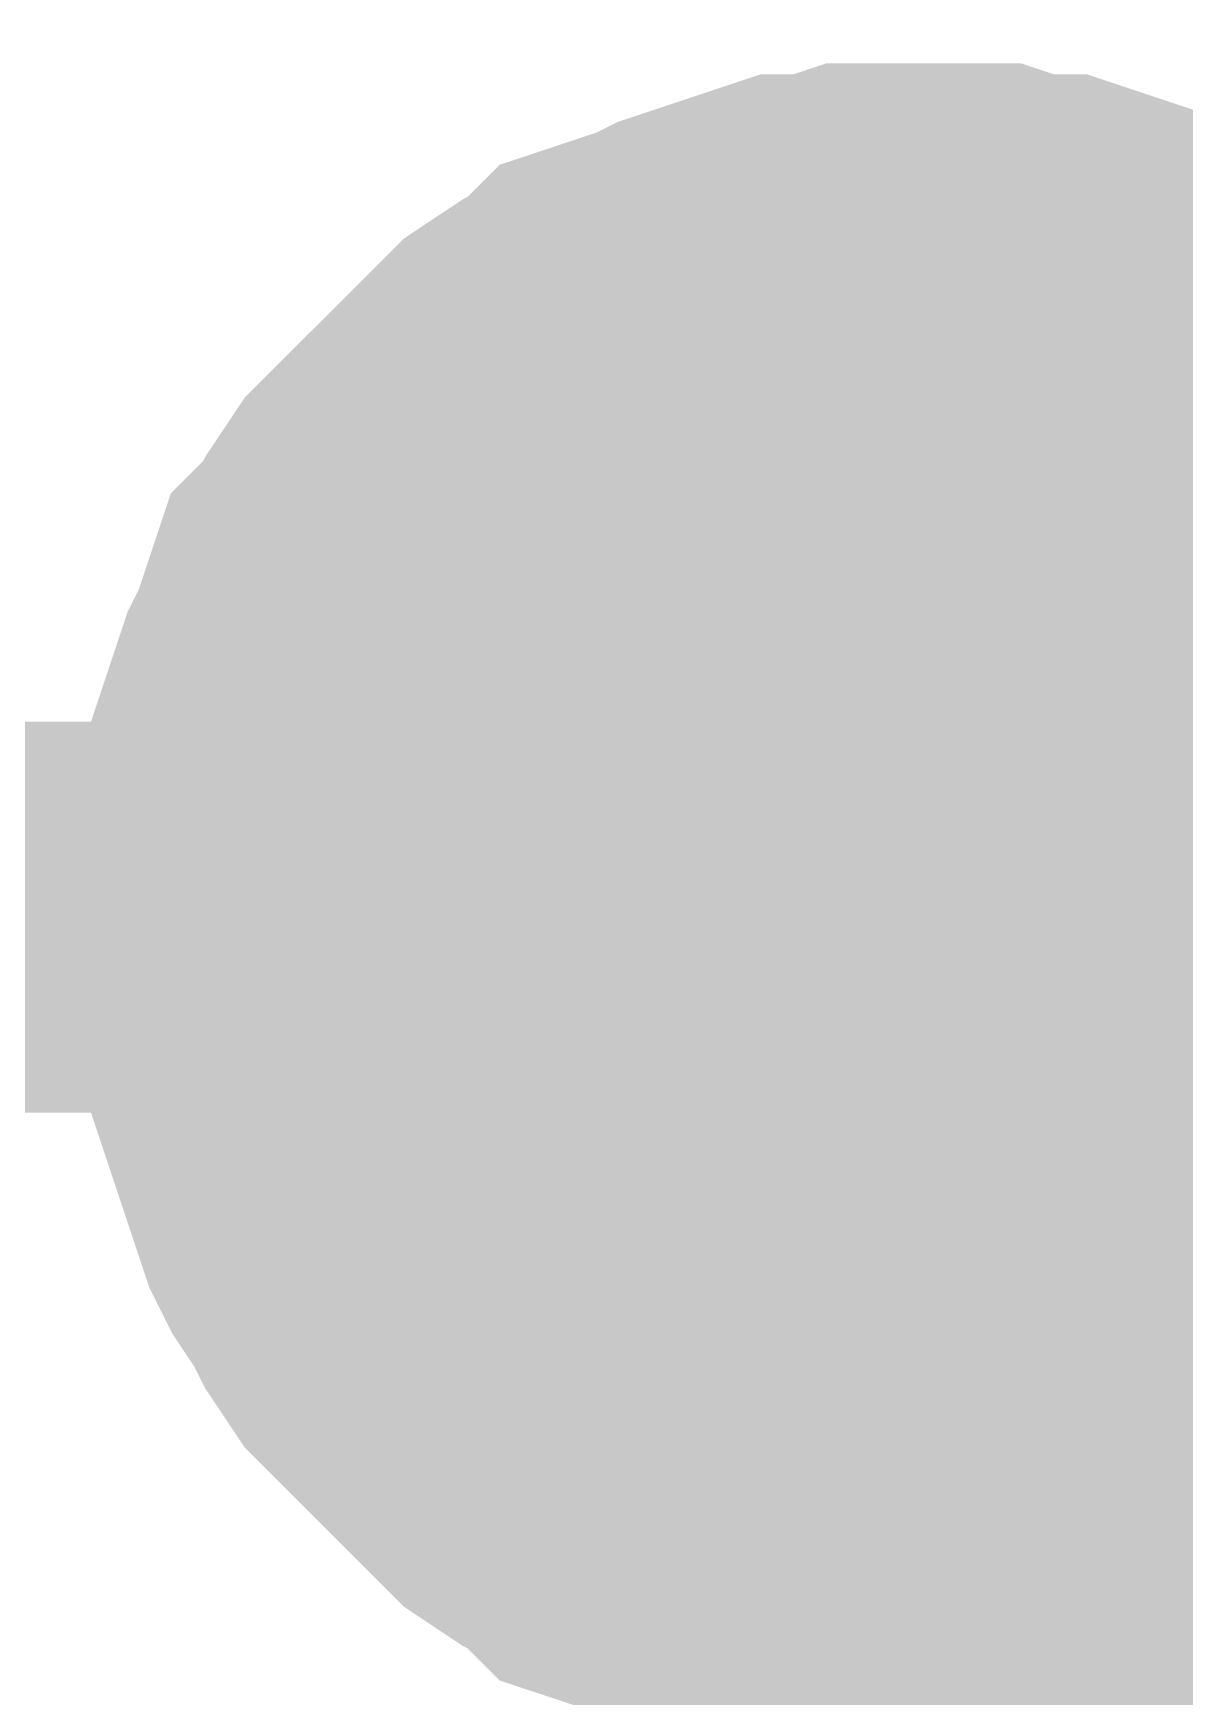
# Model space of a CAD drawing. Header units: inches. Extents: x 0 to 431, y 0 to 297.
# Drawn here: x 133.321 to 134.202, y 98.401 to 99.676 of the extents above; entities that cross this region are included whole.
import ezdxf

# ---------------------------------------------------------------- set-up
doc = ezdxf.new("R2010")
doc.units = ezdxf.units.IN
doc.layers.add('Sheet', color=255, linetype='Continuous')

msp = doc.modelspace()

# ---------------------------------------------------------------- linework, layer by layer
at = {"layer": 'Sheet'}
for points in [[(105.0091, 98.9985, 0.2997, 0.2997, 0), (134.0024, 98.9985, 0.2997, 0.2997, 0), (151.1749, 98.9985, 0.2997, 0.2997, 0), (151.1749, 129.9928, 0.2997, 0.2997, 0), (175.0012, 129.9928, 0.2997, 0.2997, 0), (175.0012, 155.3999, 0.2997, 0.2997, 0), (151.8554, 155.3999, 0.2997, 0.2997, 0)], [(133.4983, 98.9985, 0.2997, 0.2997, 0), (133.4983, 99.0237, 0.2997, 0.2997, 0), (133.4983, 99.0489, 0.2997, 0.2997, 0), (133.5067, 99.0742, 0.2997, 0.2997, 0), (133.5067, 99.0994, 0.2997, 0.2997, 0), (133.5151, 99.1246, 0.2997, 0.2997, 0), (133.5235, 99.1498, 0.2997, 0.2997, 0), (133.5319, 99.175, 0.2997, 0.2997, 0), (133.5403, 99.1918, 0.2997, 0.2997, 0), (133.5487, 99.217, 0.2997, 0.2997, 0), (133.5571, 99.2422, 0.2997, 0.2997, 0), (133.5739, 99.259, 0.2997, 0.2997, 0), (133.5823, 99.2758, 0.2997, 0.2997, 0), (133.5991, 99.301, 0.2997, 0.2997, 0), (133.6159, 99.3178, 0.2997, 0.2997, 0), (133.6327, 99.3346, 0.2997, 0.2997, 0), (133.6495, 99.3514, 0.2997, 0.2997, 0), (133.6663, 99.3682, 0.2997, 0.2997, 0), (133.6831, 99.385, 0.2997, 0.2997, 0), (133.6999, 99.4018, 0.2997, 0.2997, 0), (133.7251, 99.4186, 0.2997, 0.2997, 0), (133.7419, 99.427, 0.2997, 0.2997, 0), (133.7587, 99.4438, 0.2997, 0.2997, 0), (133.784, 99.4522, 0.2997, 0.2997, 0), (133.8092, 99.4606, 0.2997, 0.2997, 0), (133.826, 99.469, 0.2997, 0.2997, 0), (133.8512, 99.4774, 0.2997, 0.2997, 0), (133.8764, 99.4858, 0.2997, 0.2997, 0), (133.9016, 99.4942, 0.2997, 0.2997, 0), (133.9268, 99.4942, 0.2997, 0.2997, 0), (133.952, 99.5026, 0.2997, 0.2997, 0), (133.9772, 99.5026, 0.2997, 0.2997, 0), (134.0024, 99.5026, 0.2997, 0.2997, 0)], [(133.4983, 98.9985, 0.2997, 0.2997, 0), (133.4983, 99.0237, 0.2997, 0.2997, 0), (133.4983, 99.0489, 0.2997, 0.2997, 0), (133.5067, 99.0742, 0.2997, 0.2997, 0), (133.5067, 99.0994, 0.2997, 0.2997, 0), (133.5151, 99.1246, 0.2997, 0.2997, 0), (133.5235, 99.1498, 0.2997, 0.2997, 0), (133.5319, 99.175, 0.2997, 0.2997, 0), (133.5403, 99.1918, 0.2997, 0.2997, 0), (133.5487, 99.217, 0.2997, 0.2997, 0), (133.5571, 99.2422, 0.2997, 0.2997, 0), (133.5739, 99.259, 0.2997, 0.2997, 0), (133.5823, 99.2758, 0.2997, 0.2997, 0), (133.5991, 99.301, 0.2997, 0.2997, 0), (133.6159, 99.3178, 0.2997, 0.2997, 0), (133.6327, 99.3346, 0.2997, 0.2997, 0), (133.6495, 99.3514, 0.2997, 0.2997, 0), (133.6663, 99.3682, 0.2997, 0.2997, 0), (133.6831, 99.385, 0.2997, 0.2997, 0), (133.6999, 99.4018, 0.2997, 0.2997, 0), (133.7251, 99.4186, 0.2997, 0.2997, 0), (133.7419, 99.427, 0.2997, 0.2997, 0), (133.7587, 99.4438, 0.2997, 0.2997, 0), (133.784, 99.4522, 0.2997, 0.2997, 0), (133.8092, 99.4606, 0.2997, 0.2997, 0), (133.826, 99.469, 0.2997, 0.2997, 0), (133.8512, 99.4774, 0.2997, 0.2997, 0), (133.8764, 99.4858, 0.2997, 0.2997, 0), (133.9016, 99.4942, 0.2997, 0.2997, 0), (133.9268, 99.4942, 0.2997, 0.2997, 0), (133.952, 99.5026, 0.2997, 0.2997, 0), (133.9772, 99.5026, 0.2997, 0.2997, 0), (134.0024, 99.5026, 0.2997, 0.2997, 0)], [(133.4983, 98.9985, 0.2997, 0.2997, 0), (133.4983, 99.0237, 0.2997, 0.2997, 0), (133.4983, 99.0489, 0.2997, 0.2997, 0), (133.5067, 99.0742, 0.2997, 0.2997, 0), (133.5067, 99.0994, 0.2997, 0.2997, 0), (133.5151, 99.1246, 0.2997, 0.2997, 0), (133.5235, 99.1498, 0.2997, 0.2997, 0), (133.5319, 99.175, 0.2997, 0.2997, 0), (133.5403, 99.1918, 0.2997, 0.2997, 0), (133.5487, 99.217, 0.2997, 0.2997, 0), (133.5571, 99.2422, 0.2997, 0.2997, 0), (133.5739, 99.259, 0.2997, 0.2997, 0), (133.5823, 99.2758, 0.2997, 0.2997, 0), (133.5991, 99.301, 0.2997, 0.2997, 0), (133.6159, 99.3178, 0.2997, 0.2997, 0), (133.6327, 99.3346, 0.2997, 0.2997, 0), (133.6495, 99.3514, 0.2997, 0.2997, 0), (133.6663, 99.3682, 0.2997, 0.2997, 0), (133.6831, 99.385, 0.2997, 0.2997, 0), (133.6999, 99.4018, 0.2997, 0.2997, 0), (133.7251, 99.4186, 0.2997, 0.2997, 0), (133.7419, 99.427, 0.2997, 0.2997, 0), (133.7587, 99.4438, 0.2997, 0.2997, 0), (133.784, 99.4522, 0.2997, 0.2997, 0), (133.8092, 99.4606, 0.2997, 0.2997, 0), (133.826, 99.469, 0.2997, 0.2997, 0), (133.8512, 99.4774, 0.2997, 0.2997, 0), (133.8764, 99.4858, 0.2997, 0.2997, 0), (133.9016, 99.4942, 0.2997, 0.2997, 0), (133.9268, 99.4942, 0.2997, 0.2997, 0), (133.952, 99.5026, 0.2997, 0.2997, 0), (133.9772, 99.5026, 0.2997, 0.2997, 0), (134.0024, 99.5026, 0.2997, 0.2997, 0)], [(133.4983, 98.9985, 0.2997, 0.2997, 0), (133.4983, 99.0237, 0.2997, 0.2997, 0), (133.4983, 99.0489, 0.2997, 0.2997, 0), (133.5067, 99.0742, 0.2997, 0.2997, 0), (133.5067, 99.0994, 0.2997, 0.2997, 0), (133.5151, 99.1246, 0.2997, 0.2997, 0), (133.5235, 99.1498, 0.2997, 0.2997, 0), (133.5319, 99.175, 0.2997, 0.2997, 0), (133.5403, 99.1918, 0.2997, 0.2997, 0), (133.5487, 99.217, 0.2997, 0.2997, 0), (133.5571, 99.2422, 0.2997, 0.2997, 0), (133.5739, 99.259, 0.2997, 0.2997, 0), (133.5823, 99.2758, 0.2997, 0.2997, 0), (133.5991, 99.301, 0.2997, 0.2997, 0), (133.6159, 99.3178, 0.2997, 0.2997, 0), (133.6327, 99.3346, 0.2997, 0.2997, 0), (133.6495, 99.3514, 0.2997, 0.2997, 0), (133.6663, 99.3682, 0.2997, 0.2997, 0), (133.6831, 99.385, 0.2997, 0.2997, 0), (133.6999, 99.4018, 0.2997, 0.2997, 0), (133.7251, 99.4186, 0.2997, 0.2997, 0), (133.7419, 99.427, 0.2997, 0.2997, 0), (133.7587, 99.4438, 0.2997, 0.2997, 0), (133.784, 99.4522, 0.2997, 0.2997, 0), (133.8092, 99.4606, 0.2997, 0.2997, 0), (133.826, 99.469, 0.2997, 0.2997, 0), (133.8512, 99.4774, 0.2997, 0.2997, 0), (133.8764, 99.4858, 0.2997, 0.2997, 0), (133.9016, 99.4942, 0.2997, 0.2997, 0), (133.9268, 99.4942, 0.2997, 0.2997, 0), (133.952, 99.5026, 0.2997, 0.2997, 0), (133.9772, 99.5026, 0.2997, 0.2997, 0), (134.0024, 99.5026, 0.2997, 0.2997, 0)], [(134.0024, 99.5026, 0.2997, 0.2997, 0), (134.0024, 99.5026, 0.2997, 0.2997, 0)], [(134.0024, 99.5026, 0.2997, 0.2997, 0), (134.0276, 99.5026, 0.2997, 0.2997, 0), (134.0528, 99.5026, 0.2997, 0.2997, 0), (134.078, 99.4942, 0.2997, 0.2997, 0), (134.1032, 99.4942, 0.2997, 0.2997, 0), (134.1284, 99.4858, 0.2997, 0.2997, 0), (134.1536, 99.4774, 0.2997, 0.2997, 0), (134.1788, 99.469, 0.2997, 0.2997, 0), (134.204, 99.4606, 0.2997, 0.2997, 0), (134.2292, 99.4522, 0.2997, 0.2997, 0), (134.246, 99.4438, 0.2997, 0.2997, 0), (134.2712, 99.427, 0.2997, 0.2997, 0), (134.288, 99.4186, 0.2997, 0.2997, 0), (134.3132, 99.4018, 0.2997, 0.2997, 0), (134.33, 99.385, 0.2997, 0.2997, 0), (134.3468, 99.3682, 0.2997, 0.2997, 0), (134.3636, 99.3514, 0.2997, 0.2997, 0)], [(134.0024, 99.5026, 0.2997, 0.2997, 0), (134.0024, 99.5026, 0.2997, 0.2997, 0)], [(134.0024, 99.5026, 0.2997, 0.2997, 0), (134.0276, 99.5026, 0.2997, 0.2997, 0), (134.0528, 99.5026, 0.2997, 0.2997, 0), (134.078, 99.4942, 0.2997, 0.2997, 0), (134.1032, 99.4942, 0.2997, 0.2997, 0), (134.1284, 99.4858, 0.2997, 0.2997, 0), (134.1536, 99.4774, 0.2997, 0.2997, 0), (134.1788, 99.469, 0.2997, 0.2997, 0), (134.204, 99.4606, 0.2997, 0.2997, 0), (134.2292, 99.4522, 0.2997, 0.2997, 0), (134.246, 99.4438, 0.2997, 0.2997, 0), (134.2712, 99.427, 0.2997, 0.2997, 0), (134.288, 99.4186, 0.2997, 0.2997, 0), (134.3132, 99.4018, 0.2997, 0.2997, 0), (134.33, 99.385, 0.2997, 0.2997, 0), (134.3468, 99.3682, 0.2997, 0.2997, 0), (134.3636, 99.3514, 0.2997, 0.2997, 0)], [(134.0024, 99.5026, 0.2997, 0.2997, 0), (134.0024, 99.5026, 0.2997, 0.2997, 0)], [(134.0024, 99.5026, 0.2997, 0.2997, 0), (134.0276, 99.5026, 0.2997, 0.2997, 0), (134.0528, 99.5026, 0.2997, 0.2997, 0), (134.078, 99.4942, 0.2997, 0.2997, 0), (134.1032, 99.4942, 0.2997, 0.2997, 0), (134.1284, 99.4858, 0.2997, 0.2997, 0), (134.1536, 99.4774, 0.2997, 0.2997, 0), (134.1788, 99.469, 0.2997, 0.2997, 0), (134.204, 99.4606, 0.2997, 0.2997, 0), (134.2292, 99.4522, 0.2997, 0.2997, 0), (134.246, 99.4438, 0.2997, 0.2997, 0), (134.2712, 99.427, 0.2997, 0.2997, 0), (134.288, 99.4186, 0.2997, 0.2997, 0), (134.3132, 99.4018, 0.2997, 0.2997, 0), (134.33, 99.385, 0.2997, 0.2997, 0), (134.3468, 99.3682, 0.2997, 0.2997, 0), (134.3636, 99.3514, 0.2997, 0.2997, 0)], [(134.0024, 99.5026, 0.2997, 0.2997, 0), (134.0024, 99.5026, 0.2997, 0.2997, 0)], [(134.0024, 99.5026, 0.2997, 0.2997, 0), (134.0276, 99.5026, 0.2997, 0.2997, 0), (134.0528, 99.5026, 0.2997, 0.2997, 0), (134.078, 99.4942, 0.2997, 0.2997, 0), (134.1032, 99.4942, 0.2997, 0.2997, 0), (134.1284, 99.4858, 0.2997, 0.2997, 0), (134.1536, 99.4774, 0.2997, 0.2997, 0), (134.1788, 99.469, 0.2997, 0.2997, 0), (134.204, 99.4606, 0.2997, 0.2997, 0), (134.2292, 99.4522, 0.2997, 0.2997, 0), (134.246, 99.4438, 0.2997, 0.2997, 0), (134.2712, 99.427, 0.2997, 0.2997, 0), (134.288, 99.4186, 0.2997, 0.2997, 0), (134.3132, 99.4018, 0.2997, 0.2997, 0), (134.33, 99.385, 0.2997, 0.2997, 0), (134.3468, 99.3682, 0.2997, 0.2997, 0), (134.3636, 99.3514, 0.2997, 0.2997, 0)], [(133.4983, 98.9985, 0.0991, 0.0991, 0), (133.4983, 99.0237, 0.0991, 0.0991, 0), (133.4983, 99.0489, 0.0991, 0.0991, 0), (133.5067, 99.0742, 0.0991, 0.0991, 0), (133.5067, 99.0994, 0.0991, 0.0991, 0), (133.5151, 99.1246, 0.0991, 0.0991, 0), (133.5235, 99.1498, 0.0991, 0.0991, 0), (133.5319, 99.175, 0.0991, 0.0991, 0), (133.5403, 99.1918, 0.0991, 0.0991, 0), (133.5487, 99.217, 0.0991, 0.0991, 0), (133.5571, 99.2422, 0.0991, 0.0991, 0), (133.5739, 99.259, 0.0991, 0.0991, 0), (133.5823, 99.2758, 0.0991, 0.0991, 0), (133.5991, 99.301, 0.0991, 0.0991, 0), (133.6159, 99.3178, 0.0991, 0.0991, 0), (133.6327, 99.3346, 0.0991, 0.0991, 0), (133.6495, 99.3514, 0.0991, 0.0991, 0), (133.6663, 99.3682, 0.0991, 0.0991, 0), (133.6831, 99.385, 0.0991, 0.0991, 0), (133.6999, 99.4018, 0.0991, 0.0991, 0), (133.7251, 99.4186, 0.0991, 0.0991, 0), (133.7419, 99.427, 0.0991, 0.0991, 0), (133.7587, 99.4438, 0.0991, 0.0991, 0), (133.784, 99.4522, 0.0991, 0.0991, 0), (133.8092, 99.4606, 0.0991, 0.0991, 0), (133.826, 99.469, 0.0991, 0.0991, 0), (133.8512, 99.4774, 0.0991, 0.0991, 0), (133.8764, 99.4858, 0.0991, 0.0991, 0), (133.9016, 99.4942, 0.0991, 0.0991, 0), (133.9268, 99.4942, 0.0991, 0.0991, 0), (133.952, 99.5026, 0.0991, 0.0991, 0), (133.9772, 99.5026, 0.0991, 0.0991, 0), (134.0024, 99.5026, 0.0991, 0.0991, 0)], [(133.4983, 98.9985, 0.0991, 0.0991, 0), (133.4983, 99.0237, 0.0991, 0.0991, 0), (133.4983, 99.0489, 0.0991, 0.0991, 0), (133.5067, 99.0742, 0.0991, 0.0991, 0), (133.5067, 99.0994, 0.0991, 0.0991, 0), (133.5151, 99.1246, 0.0991, 0.0991, 0), (133.5235, 99.1498, 0.0991, 0.0991, 0), (133.5319, 99.175, 0.0991, 0.0991, 0), (133.5403, 99.1918, 0.0991, 0.0991, 0), (133.5487, 99.217, 0.0991, 0.0991, 0), (133.5571, 99.2422, 0.0991, 0.0991, 0), (133.5739, 99.259, 0.0991, 0.0991, 0), (133.5823, 99.2758, 0.0991, 0.0991, 0), (133.5991, 99.301, 0.0991, 0.0991, 0), (133.6159, 99.3178, 0.0991, 0.0991, 0), (133.6327, 99.3346, 0.0991, 0.0991, 0), (133.6495, 99.3514, 0.0991, 0.0991, 0), (133.6663, 99.3682, 0.0991, 0.0991, 0), (133.6831, 99.385, 0.0991, 0.0991, 0), (133.6999, 99.4018, 0.0991, 0.0991, 0), (133.7251, 99.4186, 0.0991, 0.0991, 0), (133.7419, 99.427, 0.0991, 0.0991, 0), (133.7587, 99.4438, 0.0991, 0.0991, 0), (133.784, 99.4522, 0.0991, 0.0991, 0), (133.8092, 99.4606, 0.0991, 0.0991, 0), (133.826, 99.469, 0.0991, 0.0991, 0), (133.8512, 99.4774, 0.0991, 0.0991, 0), (133.8764, 99.4858, 0.0991, 0.0991, 0), (133.9016, 99.4942, 0.0991, 0.0991, 0), (133.9268, 99.4942, 0.0991, 0.0991, 0), (133.952, 99.5026, 0.0991, 0.0991, 0), (133.9772, 99.5026, 0.0991, 0.0991, 0), (134.0024, 99.5026, 0.0991, 0.0991, 0)], [(133.4983, 98.9985, 0.0991, 0.0991, 0), (133.4983, 99.0237, 0.0991, 0.0991, 0), (133.4983, 99.0489, 0.0991, 0.0991, 0), (133.5067, 99.0742, 0.0991, 0.0991, 0), (133.5067, 99.0994, 0.0991, 0.0991, 0), (133.5151, 99.1246, 0.0991, 0.0991, 0), (133.5235, 99.1498, 0.0991, 0.0991, 0), (133.5319, 99.175, 0.0991, 0.0991, 0), (133.5403, 99.1918, 0.0991, 0.0991, 0), (133.5487, 99.217, 0.0991, 0.0991, 0), (133.5571, 99.2422, 0.0991, 0.0991, 0), (133.5739, 99.259, 0.0991, 0.0991, 0), (133.5823, 99.2758, 0.0991, 0.0991, 0), (133.5991, 99.301, 0.0991, 0.0991, 0), (133.6159, 99.3178, 0.0991, 0.0991, 0), (133.6327, 99.3346, 0.0991, 0.0991, 0), (133.6495, 99.3514, 0.0991, 0.0991, 0), (133.6663, 99.3682, 0.0991, 0.0991, 0), (133.6831, 99.385, 0.0991, 0.0991, 0), (133.6999, 99.4018, 0.0991, 0.0991, 0), (133.7251, 99.4186, 0.0991, 0.0991, 0), (133.7419, 99.427, 0.0991, 0.0991, 0), (133.7587, 99.4438, 0.0991, 0.0991, 0), (133.784, 99.4522, 0.0991, 0.0991, 0), (133.8092, 99.4606, 0.0991, 0.0991, 0), (133.826, 99.469, 0.0991, 0.0991, 0), (133.8512, 99.4774, 0.0991, 0.0991, 0), (133.8764, 99.4858, 0.0991, 0.0991, 0), (133.9016, 99.4942, 0.0991, 0.0991, 0), (133.9268, 99.4942, 0.0991, 0.0991, 0), (133.952, 99.5026, 0.0991, 0.0991, 0), (133.9772, 99.5026, 0.0991, 0.0991, 0), (134.0024, 99.5026, 0.0991, 0.0991, 0)], [(133.4983, 98.9985, 0.0991, 0.0991, 0), (133.4983, 99.0237, 0.0991, 0.0991, 0), (133.4983, 99.0489, 0.0991, 0.0991, 0), (133.5067, 99.0742, 0.0991, 0.0991, 0), (133.5067, 99.0994, 0.0991, 0.0991, 0), (133.5151, 99.1246, 0.0991, 0.0991, 0), (133.5235, 99.1498, 0.0991, 0.0991, 0), (133.5319, 99.175, 0.0991, 0.0991, 0), (133.5403, 99.1918, 0.0991, 0.0991, 0), (133.5487, 99.217, 0.0991, 0.0991, 0), (133.5571, 99.2422, 0.0991, 0.0991, 0), (133.5739, 99.259, 0.0991, 0.0991, 0), (133.5823, 99.2758, 0.0991, 0.0991, 0), (133.5991, 99.301, 0.0991, 0.0991, 0), (133.6159, 99.3178, 0.0991, 0.0991, 0), (133.6327, 99.3346, 0.0991, 0.0991, 0), (133.6495, 99.3514, 0.0991, 0.0991, 0), (133.6663, 99.3682, 0.0991, 0.0991, 0), (133.6831, 99.385, 0.0991, 0.0991, 0), (133.6999, 99.4018, 0.0991, 0.0991, 0), (133.7251, 99.4186, 0.0991, 0.0991, 0), (133.7419, 99.427, 0.0991, 0.0991, 0), (133.7587, 99.4438, 0.0991, 0.0991, 0), (133.784, 99.4522, 0.0991, 0.0991, 0), (133.8092, 99.4606, 0.0991, 0.0991, 0), (133.826, 99.469, 0.0991, 0.0991, 0), (133.8512, 99.4774, 0.0991, 0.0991, 0), (133.8764, 99.4858, 0.0991, 0.0991, 0), (133.9016, 99.4942, 0.0991, 0.0991, 0), (133.9268, 99.4942, 0.0991, 0.0991, 0), (133.952, 99.5026, 0.0991, 0.0991, 0), (133.9772, 99.5026, 0.0991, 0.0991, 0), (134.0024, 99.5026, 0.0991, 0.0991, 0)], [(134.0024, 99.5026, 0.0991, 0.0991, 0), (134.0024, 99.5026, 0.0991, 0.0991, 0)], [(134.0024, 99.5026, 0.0991, 0.0991, 0), (134.0276, 99.5026, 0.0991, 0.0991, 0), (134.0528, 99.5026, 0.0991, 0.0991, 0), (134.078, 99.4942, 0.0991, 0.0991, 0), (134.1032, 99.4942, 0.0991, 0.0991, 0), (134.1284, 99.4858, 0.0991, 0.0991, 0), (134.1536, 99.4774, 0.0991, 0.0991, 0), (134.1788, 99.469, 0.0991, 0.0991, 0), (134.204, 99.4606, 0.0991, 0.0991, 0), (134.2292, 99.4522, 0.0991, 0.0991, 0), (134.246, 99.4438, 0.0991, 0.0991, 0), (134.2712, 99.427, 0.0991, 0.0991, 0)], [(134.0024, 99.5026, 0.0991, 0.0991, 0), (134.0024, 99.5026, 0.0991, 0.0991, 0)], [(134.0024, 99.5026, 0.0991, 0.0991, 0), (134.0276, 99.5026, 0.0991, 0.0991, 0), (134.0528, 99.5026, 0.0991, 0.0991, 0), (134.078, 99.4942, 0.0991, 0.0991, 0), (134.1032, 99.4942, 0.0991, 0.0991, 0), (134.1284, 99.4858, 0.0991, 0.0991, 0), (134.1536, 99.4774, 0.0991, 0.0991, 0), (134.1788, 99.469, 0.0991, 0.0991, 0), (134.204, 99.4606, 0.0991, 0.0991, 0), (134.2292, 99.4522, 0.0991, 0.0991, 0), (134.246, 99.4438, 0.0991, 0.0991, 0), (134.2712, 99.427, 0.0991, 0.0991, 0)], [(134.0024, 99.5026, 0.0991, 0.0991, 0), (134.0024, 99.5026, 0.0991, 0.0991, 0)], [(134.0024, 99.5026, 0.0991, 0.0991, 0), (134.0276, 99.5026, 0.0991, 0.0991, 0), (134.0528, 99.5026, 0.0991, 0.0991, 0), (134.078, 99.4942, 0.0991, 0.0991, 0), (134.1032, 99.4942, 0.0991, 0.0991, 0), (134.1284, 99.4858, 0.0991, 0.0991, 0), (134.1536, 99.4774, 0.0991, 0.0991, 0), (134.1788, 99.469, 0.0991, 0.0991, 0), (134.204, 99.4606, 0.0991, 0.0991, 0), (134.2292, 99.4522, 0.0991, 0.0991, 0), (134.246, 99.4438, 0.0991, 0.0991, 0), (134.2712, 99.427, 0.0991, 0.0991, 0)], [(134.0024, 99.5026, 0.0991, 0.0991, 0), (134.0024, 99.5026, 0.0991, 0.0991, 0)], [(134.0024, 99.5026, 0.0991, 0.0991, 0), (134.0276, 99.5026, 0.0991, 0.0991, 0), (134.0528, 99.5026, 0.0991, 0.0991, 0), (134.078, 99.4942, 0.0991, 0.0991, 0), (134.1032, 99.4942, 0.0991, 0.0991, 0), (134.1284, 99.4858, 0.0991, 0.0991, 0), (134.1536, 99.4774, 0.0991, 0.0991, 0), (134.1788, 99.469, 0.0991, 0.0991, 0), (134.204, 99.4606, 0.0991, 0.0991, 0), (134.2292, 99.4522, 0.0991, 0.0991, 0), (134.246, 99.4438, 0.0991, 0.0991, 0), (134.2712, 99.427, 0.0991, 0.0991, 0)], [(121.3751, 67.8194, 0.2997, 0.2997, 0), (134.0024, 67.8194, 0.2997, 0.2997, 0), (134.0024, 98.9985, 0.2997, 0.2997, 0)], [(134.0024, 98.486, 0.2997, 0.2997, 0), (133.9772, 98.486, 0.2997, 0.2997, 0), (133.952, 98.486, 0.2997, 0.2997, 0), (133.9268, 98.4944, 0.2997, 0.2997, 0), (133.9016, 98.4944, 0.2997, 0.2997, 0), (133.8764, 98.5028, 0.2997, 0.2997, 0), (133.8512, 98.5112, 0.2997, 0.2997, 0), (133.826, 98.5196, 0.2997, 0.2997, 0), (133.8092, 98.528, 0.2997, 0.2997, 0), (133.784, 98.5364, 0.2997, 0.2997, 0), (133.7587, 98.5448, 0.2997, 0.2997, 0), (133.7419, 98.5616, 0.2997, 0.2997, 0), (133.7251, 98.57, 0.2997, 0.2997, 0), (133.6999, 98.5868, 0.2997, 0.2997, 0), (133.6831, 98.6036, 0.2997, 0.2997, 0), (133.6663, 98.6205, 0.2997, 0.2997, 0), (133.6495, 98.6373, 0.2997, 0.2997, 0), (133.6327, 98.6541, 0.2997, 0.2997, 0), (133.6159, 98.6709, 0.2997, 0.2997, 0), (133.5991, 98.6877, 0.2997, 0.2997, 0), (133.5823, 98.7129, 0.2997, 0.2997, 0), (133.5739, 98.7297, 0.2997, 0.2997, 0), (133.5571, 98.7549, 0.2997, 0.2997, 0), (133.5487, 98.7717, 0.2997, 0.2997, 0), (133.5403, 98.7969, 0.2997, 0.2997, 0), (133.5319, 98.8221, 0.2997, 0.2997, 0), (133.5235, 98.8473, 0.2997, 0.2997, 0), (133.5151, 98.8725, 0.2997, 0.2997, 0), (133.5067, 98.8977, 0.2997, 0.2997, 0), (133.5067, 98.9229, 0.2997, 0.2997, 0), (133.4983, 98.9481, 0.2997, 0.2997, 0), (133.4983, 98.9733, 0.2997, 0.2997, 0), (133.4983, 98.9985, 0.2997, 0.2997, 0)], [(133.4983, 98.9985, 0.2997, 0.2997, 0), (133.4983, 98.9985, 0.2997, 0.2997, 0)], [(134.0024, 98.486, 0.2997, 0.2997, 0), (133.9772, 98.486, 0.2997, 0.2997, 0), (133.952, 98.486, 0.2997, 0.2997, 0), (133.9268, 98.4944, 0.2997, 0.2997, 0), (133.9016, 98.4944, 0.2997, 0.2997, 0), (133.8764, 98.5028, 0.2997, 0.2997, 0), (133.8512, 98.5112, 0.2997, 0.2997, 0), (133.826, 98.5196, 0.2997, 0.2997, 0), (133.8092, 98.528, 0.2997, 0.2997, 0), (133.784, 98.5364, 0.2997, 0.2997, 0), (133.7587, 98.5448, 0.2997, 0.2997, 0), (133.7419, 98.5616, 0.2997, 0.2997, 0), (133.7251, 98.57, 0.2997, 0.2997, 0), (133.6999, 98.5868, 0.2997, 0.2997, 0), (133.6831, 98.6036, 0.2997, 0.2997, 0), (133.6663, 98.6205, 0.2997, 0.2997, 0), (133.6495, 98.6373, 0.2997, 0.2997, 0), (133.6327, 98.6541, 0.2997, 0.2997, 0), (133.6159, 98.6709, 0.2997, 0.2997, 0), (133.5991, 98.6877, 0.2997, 0.2997, 0), (133.5823, 98.7129, 0.2997, 0.2997, 0), (133.5739, 98.7297, 0.2997, 0.2997, 0), (133.5571, 98.7549, 0.2997, 0.2997, 0), (133.5487, 98.7717, 0.2997, 0.2997, 0), (133.5403, 98.7969, 0.2997, 0.2997, 0), (133.5319, 98.8221, 0.2997, 0.2997, 0), (133.5235, 98.8473, 0.2997, 0.2997, 0), (133.5151, 98.8725, 0.2997, 0.2997, 0), (133.5067, 98.8977, 0.2997, 0.2997, 0), (133.5067, 98.9229, 0.2997, 0.2997, 0), (133.4983, 98.9481, 0.2997, 0.2997, 0), (133.4983, 98.9733, 0.2997, 0.2997, 0), (133.4983, 98.9985, 0.2997, 0.2997, 0)], [(133.4983, 98.9985, 0.2997, 0.2997, 0), (133.4983, 98.9985, 0.2997, 0.2997, 0)], [(134.0024, 98.486, 0.2997, 0.2997, 0), (133.9772, 98.486, 0.2997, 0.2997, 0), (133.952, 98.486, 0.2997, 0.2997, 0), (133.9268, 98.4944, 0.2997, 0.2997, 0), (133.9016, 98.4944, 0.2997, 0.2997, 0), (133.8764, 98.5028, 0.2997, 0.2997, 0), (133.8512, 98.5112, 0.2997, 0.2997, 0), (133.826, 98.5196, 0.2997, 0.2997, 0), (133.8092, 98.528, 0.2997, 0.2997, 0), (133.784, 98.5364, 0.2997, 0.2997, 0), (133.7587, 98.5448, 0.2997, 0.2997, 0), (133.7419, 98.5616, 0.2997, 0.2997, 0), (133.7251, 98.57, 0.2997, 0.2997, 0), (133.6999, 98.5868, 0.2997, 0.2997, 0), (133.6831, 98.6036, 0.2997, 0.2997, 0), (133.6663, 98.6205, 0.2997, 0.2997, 0), (133.6495, 98.6373, 0.2997, 0.2997, 0), (133.6327, 98.6541, 0.2997, 0.2997, 0), (133.6159, 98.6709, 0.2997, 0.2997, 0), (133.5991, 98.6877, 0.2997, 0.2997, 0), (133.5823, 98.7129, 0.2997, 0.2997, 0), (133.5739, 98.7297, 0.2997, 0.2997, 0), (133.5571, 98.7549, 0.2997, 0.2997, 0), (133.5487, 98.7717, 0.2997, 0.2997, 0), (133.5403, 98.7969, 0.2997, 0.2997, 0), (133.5319, 98.8221, 0.2997, 0.2997, 0), (133.5235, 98.8473, 0.2997, 0.2997, 0), (133.5151, 98.8725, 0.2997, 0.2997, 0), (133.5067, 98.8977, 0.2997, 0.2997, 0), (133.5067, 98.9229, 0.2997, 0.2997, 0), (133.4983, 98.9481, 0.2997, 0.2997, 0), (133.4983, 98.9733, 0.2997, 0.2997, 0), (133.4983, 98.9985, 0.2997, 0.2997, 0)], [(133.4983, 98.9985, 0.2997, 0.2997, 0), (133.4983, 98.9985, 0.2997, 0.2997, 0)], [(134.0024, 98.486, 0.2997, 0.2997, 0), (133.9772, 98.486, 0.2997, 0.2997, 0), (133.952, 98.486, 0.2997, 0.2997, 0), (133.9268, 98.4944, 0.2997, 0.2997, 0), (133.9016, 98.4944, 0.2997, 0.2997, 0), (133.8764, 98.5028, 0.2997, 0.2997, 0), (133.8512, 98.5112, 0.2997, 0.2997, 0), (133.826, 98.5196, 0.2997, 0.2997, 0), (133.8092, 98.528, 0.2997, 0.2997, 0), (133.784, 98.5364, 0.2997, 0.2997, 0), (133.7587, 98.5448, 0.2997, 0.2997, 0), (133.7419, 98.5616, 0.2997, 0.2997, 0), (133.7251, 98.57, 0.2997, 0.2997, 0), (133.6999, 98.5868, 0.2997, 0.2997, 0), (133.6831, 98.6036, 0.2997, 0.2997, 0), (133.6663, 98.6205, 0.2997, 0.2997, 0), (133.6495, 98.6373, 0.2997, 0.2997, 0), (133.6327, 98.6541, 0.2997, 0.2997, 0), (133.6159, 98.6709, 0.2997, 0.2997, 0), (133.5991, 98.6877, 0.2997, 0.2997, 0), (133.5823, 98.7129, 0.2997, 0.2997, 0), (133.5739, 98.7297, 0.2997, 0.2997, 0), (133.5571, 98.7549, 0.2997, 0.2997, 0), (133.5487, 98.7717, 0.2997, 0.2997, 0), (133.5403, 98.7969, 0.2997, 0.2997, 0), (133.5319, 98.8221, 0.2997, 0.2997, 0), (133.5235, 98.8473, 0.2997, 0.2997, 0), (133.5151, 98.8725, 0.2997, 0.2997, 0), (133.5067, 98.8977, 0.2997, 0.2997, 0), (133.5067, 98.9229, 0.2997, 0.2997, 0), (133.4983, 98.9481, 0.2997, 0.2997, 0), (133.4983, 98.9733, 0.2997, 0.2997, 0), (133.4983, 98.9985, 0.2997, 0.2997, 0)], [(133.4983, 98.9985, 0.2997, 0.2997, 0), (133.4983, 98.9985, 0.2997, 0.2997, 0)], [(134.0024, 98.486, 0.0991, 0.0991, 0), (133.9772, 98.486, 0.0991, 0.0991, 0), (133.952, 98.486, 0.0991, 0.0991, 0), (133.9268, 98.4944, 0.0991, 0.0991, 0), (133.9016, 98.4944, 0.0991, 0.0991, 0), (133.8764, 98.5028, 0.0991, 0.0991, 0), (133.8512, 98.5112, 0.0991, 0.0991, 0), (133.826, 98.5196, 0.0991, 0.0991, 0), (133.8092, 98.528, 0.0991, 0.0991, 0), (133.784, 98.5364, 0.0991, 0.0991, 0), (133.7587, 98.5448, 0.0991, 0.0991, 0), (133.7419, 98.5616, 0.0991, 0.0991, 0), (133.7251, 98.57, 0.0991, 0.0991, 0), (133.6999, 98.5868, 0.0991, 0.0991, 0), (133.6831, 98.6036, 0.0991, 0.0991, 0), (133.6663, 98.6205, 0.0991, 0.0991, 0), (133.6495, 98.6373, 0.0991, 0.0991, 0), (133.6327, 98.6541, 0.0991, 0.0991, 0), (133.6159, 98.6709, 0.0991, 0.0991, 0), (133.5991, 98.6877, 0.0991, 0.0991, 0), (133.5823, 98.7129, 0.0991, 0.0991, 0), (133.5739, 98.7297, 0.0991, 0.0991, 0), (133.5571, 98.7549, 0.0991, 0.0991, 0), (133.5487, 98.7717, 0.0991, 0.0991, 0), (133.5403, 98.7969, 0.0991, 0.0991, 0), (133.5319, 98.8221, 0.0991, 0.0991, 0), (133.5235, 98.8473, 0.0991, 0.0991, 0), (133.5151, 98.8725, 0.0991, 0.0991, 0), (133.5067, 98.8977, 0.0991, 0.0991, 0), (133.5067, 98.9229, 0.0991, 0.0991, 0), (133.4983, 98.9481, 0.0991, 0.0991, 0), (133.4983, 98.9733, 0.0991, 0.0991, 0), (133.4983, 98.9985, 0.0991, 0.0991, 0)], [(133.4983, 98.9985, 0.0991, 0.0991, 0), (133.4983, 98.9985, 0.0991, 0.0991, 0)], [(134.0024, 98.486, 0.0991, 0.0991, 0), (133.9772, 98.486, 0.0991, 0.0991, 0), (133.952, 98.486, 0.0991, 0.0991, 0), (133.9268, 98.4944, 0.0991, 0.0991, 0), (133.9016, 98.4944, 0.0991, 0.0991, 0), (133.8764, 98.5028, 0.0991, 0.0991, 0), (133.8512, 98.5112, 0.0991, 0.0991, 0), (133.826, 98.5196, 0.0991, 0.0991, 0), (133.8092, 98.528, 0.0991, 0.0991, 0), (133.784, 98.5364, 0.0991, 0.0991, 0), (133.7587, 98.5448, 0.0991, 0.0991, 0), (133.7419, 98.5616, 0.0991, 0.0991, 0), (133.7251, 98.57, 0.0991, 0.0991, 0), (133.6999, 98.5868, 0.0991, 0.0991, 0), (133.6831, 98.6036, 0.0991, 0.0991, 0), (133.6663, 98.6205, 0.0991, 0.0991, 0), (133.6495, 98.6373, 0.0991, 0.0991, 0), (133.6327, 98.6541, 0.0991, 0.0991, 0), (133.6159, 98.6709, 0.0991, 0.0991, 0), (133.5991, 98.6877, 0.0991, 0.0991, 0), (133.5823, 98.7129, 0.0991, 0.0991, 0), (133.5739, 98.7297, 0.0991, 0.0991, 0), (133.5571, 98.7549, 0.0991, 0.0991, 0), (133.5487, 98.7717, 0.0991, 0.0991, 0), (133.5403, 98.7969, 0.0991, 0.0991, 0), (133.5319, 98.8221, 0.0991, 0.0991, 0), (133.5235, 98.8473, 0.0991, 0.0991, 0), (133.5151, 98.8725, 0.0991, 0.0991, 0), (133.5067, 98.8977, 0.0991, 0.0991, 0), (133.5067, 98.9229, 0.0991, 0.0991, 0), (133.4983, 98.9481, 0.0991, 0.0991, 0), (133.4983, 98.9733, 0.0991, 0.0991, 0), (133.4983, 98.9985, 0.0991, 0.0991, 0)], [(133.4983, 98.9985, 0.0991, 0.0991, 0), (133.4983, 98.9985, 0.0991, 0.0991, 0)], [(134.0024, 98.486, 0.0991, 0.0991, 0), (133.9772, 98.486, 0.0991, 0.0991, 0), (133.952, 98.486, 0.0991, 0.0991, 0), (133.9268, 98.4944, 0.0991, 0.0991, 0), (133.9016, 98.4944, 0.0991, 0.0991, 0), (133.8764, 98.5028, 0.0991, 0.0991, 0), (133.8512, 98.5112, 0.0991, 0.0991, 0), (133.826, 98.5196, 0.0991, 0.0991, 0), (133.8092, 98.528, 0.0991, 0.0991, 0), (133.784, 98.5364, 0.0991, 0.0991, 0), (133.7587, 98.5448, 0.0991, 0.0991, 0), (133.7419, 98.5616, 0.0991, 0.0991, 0), (133.7251, 98.57, 0.0991, 0.0991, 0), (133.6999, 98.5868, 0.0991, 0.0991, 0), (133.6831, 98.6036, 0.0991, 0.0991, 0), (133.6663, 98.6205, 0.0991, 0.0991, 0), (133.6495, 98.6373, 0.0991, 0.0991, 0), (133.6327, 98.6541, 0.0991, 0.0991, 0), (133.6159, 98.6709, 0.0991, 0.0991, 0), (133.5991, 98.6877, 0.0991, 0.0991, 0), (133.5823, 98.7129, 0.0991, 0.0991, 0), (133.5739, 98.7297, 0.0991, 0.0991, 0), (133.5571, 98.7549, 0.0991, 0.0991, 0), (133.5487, 98.7717, 0.0991, 0.0991, 0), (133.5403, 98.7969, 0.0991, 0.0991, 0), (133.5319, 98.8221, 0.0991, 0.0991, 0), (133.5235, 98.8473, 0.0991, 0.0991, 0), (133.5151, 98.8725, 0.0991, 0.0991, 0), (133.5067, 98.8977, 0.0991, 0.0991, 0), (133.5067, 98.9229, 0.0991, 0.0991, 0), (133.4983, 98.9481, 0.0991, 0.0991, 0), (133.4983, 98.9733, 0.0991, 0.0991, 0), (133.4983, 98.9985, 0.0991, 0.0991, 0)], [(133.4983, 98.9985, 0.0991, 0.0991, 0), (133.4983, 98.9985, 0.0991, 0.0991, 0)], [(134.0024, 98.486, 0.0991, 0.0991, 0), (133.9772, 98.486, 0.0991, 0.0991, 0), (133.952, 98.486, 0.0991, 0.0991, 0), (133.9268, 98.4944, 0.0991, 0.0991, 0), (133.9016, 98.4944, 0.0991, 0.0991, 0), (133.8764, 98.5028, 0.0991, 0.0991, 0), (133.8512, 98.5112, 0.0991, 0.0991, 0), (133.826, 98.5196, 0.0991, 0.0991, 0), (133.8092, 98.528, 0.0991, 0.0991, 0), (133.784, 98.5364, 0.0991, 0.0991, 0), (133.7587, 98.5448, 0.0991, 0.0991, 0), (133.7419, 98.5616, 0.0991, 0.0991, 0), (133.7251, 98.57, 0.0991, 0.0991, 0), (133.6999, 98.5868, 0.0991, 0.0991, 0), (133.6831, 98.6036, 0.0991, 0.0991, 0), (133.6663, 98.6205, 0.0991, 0.0991, 0), (133.6495, 98.6373, 0.0991, 0.0991, 0), (133.6327, 98.6541, 0.0991, 0.0991, 0), (133.6159, 98.6709, 0.0991, 0.0991, 0), (133.5991, 98.6877, 0.0991, 0.0991, 0), (133.5823, 98.7129, 0.0991, 0.0991, 0), (133.5739, 98.7297, 0.0991, 0.0991, 0), (133.5571, 98.7549, 0.0991, 0.0991, 0), (133.5487, 98.7717, 0.0991, 0.0991, 0), (133.5403, 98.7969, 0.0991, 0.0991, 0), (133.5319, 98.8221, 0.0991, 0.0991, 0), (133.5235, 98.8473, 0.0991, 0.0991, 0), (133.5151, 98.8725, 0.0991, 0.0991, 0), (133.5067, 98.8977, 0.0991, 0.0991, 0), (133.5067, 98.9229, 0.0991, 0.0991, 0), (133.4983, 98.9481, 0.0991, 0.0991, 0), (133.4983, 98.9733, 0.0991, 0.0991, 0), (133.4983, 98.9985, 0.0991, 0.0991, 0)], [(133.4983, 98.9985, 0.0991, 0.0991, 0), (133.4983, 98.9985, 0.0991, 0.0991, 0)], [(134.3636, 98.6373, 0.2997, 0.2997, 0), (134.3468, 98.6205, 0.2997, 0.2997, 0), (134.33, 98.6036, 0.2997, 0.2997, 0), (134.3132, 98.5868, 0.2997, 0.2997, 0), (134.288, 98.57, 0.2997, 0.2997, 0), (134.2712, 98.5616, 0.2997, 0.2997, 0), (134.246, 98.5448, 0.2997, 0.2997, 0), (134.2292, 98.5364, 0.2997, 0.2997, 0), (134.204, 98.528, 0.2997, 0.2997, 0), (134.1788, 98.5196, 0.2997, 0.2997, 0), (134.1536, 98.5112, 0.2997, 0.2997, 0), (134.1284, 98.5028, 0.2997, 0.2997, 0), (134.1032, 98.4944, 0.2997, 0.2997, 0), (134.078, 98.4944, 0.2997, 0.2997, 0), (134.0528, 98.486, 0.2997, 0.2997, 0), (134.0276, 98.486, 0.2997, 0.2997, 0), (134.0024, 98.486, 0.2997, 0.2997, 0)], [(134.3636, 98.6373, 0.2997, 0.2997, 0), (134.3468, 98.6205, 0.2997, 0.2997, 0), (134.33, 98.6036, 0.2997, 0.2997, 0), (134.3132, 98.5868, 0.2997, 0.2997, 0), (134.288, 98.57, 0.2997, 0.2997, 0), (134.2712, 98.5616, 0.2997, 0.2997, 0), (134.246, 98.5448, 0.2997, 0.2997, 0), (134.2292, 98.5364, 0.2997, 0.2997, 0), (134.204, 98.528, 0.2997, 0.2997, 0), (134.1788, 98.5196, 0.2997, 0.2997, 0), (134.1536, 98.5112, 0.2997, 0.2997, 0), (134.1284, 98.5028, 0.2997, 0.2997, 0), (134.1032, 98.4944, 0.2997, 0.2997, 0), (134.078, 98.4944, 0.2997, 0.2997, 0), (134.0528, 98.486, 0.2997, 0.2997, 0), (134.0276, 98.486, 0.2997, 0.2997, 0), (134.0024, 98.486, 0.2997, 0.2997, 0)], [(134.3636, 98.6373, 0.2997, 0.2997, 0), (134.3468, 98.6205, 0.2997, 0.2997, 0), (134.33, 98.6036, 0.2997, 0.2997, 0), (134.3132, 98.5868, 0.2997, 0.2997, 0), (134.288, 98.57, 0.2997, 0.2997, 0), (134.2712, 98.5616, 0.2997, 0.2997, 0), (134.246, 98.5448, 0.2997, 0.2997, 0), (134.2292, 98.5364, 0.2997, 0.2997, 0), (134.204, 98.528, 0.2997, 0.2997, 0), (134.1788, 98.5196, 0.2997, 0.2997, 0), (134.1536, 98.5112, 0.2997, 0.2997, 0), (134.1284, 98.5028, 0.2997, 0.2997, 0), (134.1032, 98.4944, 0.2997, 0.2997, 0), (134.078, 98.4944, 0.2997, 0.2997, 0), (134.0528, 98.486, 0.2997, 0.2997, 0), (134.0276, 98.486, 0.2997, 0.2997, 0), (134.0024, 98.486, 0.2997, 0.2997, 0)], [(134.3636, 98.6373, 0.2997, 0.2997, 0), (134.3468, 98.6205, 0.2997, 0.2997, 0), (134.33, 98.6036, 0.2997, 0.2997, 0), (134.3132, 98.5868, 0.2997, 0.2997, 0), (134.288, 98.57, 0.2997, 0.2997, 0), (134.2712, 98.5616, 0.2997, 0.2997, 0), (134.246, 98.5448, 0.2997, 0.2997, 0), (134.2292, 98.5364, 0.2997, 0.2997, 0), (134.204, 98.528, 0.2997, 0.2997, 0), (134.1788, 98.5196, 0.2997, 0.2997, 0), (134.1536, 98.5112, 0.2997, 0.2997, 0), (134.1284, 98.5028, 0.2997, 0.2997, 0), (134.1032, 98.4944, 0.2997, 0.2997, 0), (134.078, 98.4944, 0.2997, 0.2997, 0), (134.0528, 98.486, 0.2997, 0.2997, 0), (134.0276, 98.486, 0.2997, 0.2997, 0), (134.0024, 98.486, 0.2997, 0.2997, 0)], [(134.2712, 98.5616, 0.0991, 0.0991, 0), (134.246, 98.5448, 0.0991, 0.0991, 0), (134.2292, 98.5364, 0.0991, 0.0991, 0), (134.204, 98.528, 0.0991, 0.0991, 0), (134.1788, 98.5196, 0.0991, 0.0991, 0), (134.1536, 98.5112, 0.0991, 0.0991, 0), (134.1284, 98.5028, 0.0991, 0.0991, 0), (134.1032, 98.4944, 0.0991, 0.0991, 0), (134.078, 98.4944, 0.0991, 0.0991, 0), (134.0528, 98.486, 0.0991, 0.0991, 0), (134.0276, 98.486, 0.0991, 0.0991, 0), (134.0024, 98.486, 0.0991, 0.0991, 0)], [(134.2712, 98.5616, 0.0991, 0.0991, 0), (134.246, 98.5448, 0.0991, 0.0991, 0), (134.2292, 98.5364, 0.0991, 0.0991, 0), (134.204, 98.528, 0.0991, 0.0991, 0), (134.1788, 98.5196, 0.0991, 0.0991, 0), (134.1536, 98.5112, 0.0991, 0.0991, 0), (134.1284, 98.5028, 0.0991, 0.0991, 0), (134.1032, 98.4944, 0.0991, 0.0991, 0), (134.078, 98.4944, 0.0991, 0.0991, 0), (134.0528, 98.486, 0.0991, 0.0991, 0), (134.0276, 98.486, 0.0991, 0.0991, 0), (134.0024, 98.486, 0.0991, 0.0991, 0)], [(134.2712, 98.5616, 0.0991, 0.0991, 0), (134.246, 98.5448, 0.0991, 0.0991, 0), (134.2292, 98.5364, 0.0991, 0.0991, 0), (134.204, 98.528, 0.0991, 0.0991, 0), (134.1788, 98.5196, 0.0991, 0.0991, 0), (134.1536, 98.5112, 0.0991, 0.0991, 0), (134.1284, 98.5028, 0.0991, 0.0991, 0), (134.1032, 98.4944, 0.0991, 0.0991, 0), (134.078, 98.4944, 0.0991, 0.0991, 0), (134.0528, 98.486, 0.0991, 0.0991, 0), (134.0276, 98.486, 0.0991, 0.0991, 0), (134.0024, 98.486, 0.0991, 0.0991, 0)], [(134.2712, 98.5616, 0.0991, 0.0991, 0), (134.246, 98.5448, 0.0991, 0.0991, 0), (134.2292, 98.5364, 0.0991, 0.0991, 0), (134.204, 98.528, 0.0991, 0.0991, 0), (134.1788, 98.5196, 0.0991, 0.0991, 0), (134.1536, 98.5112, 0.0991, 0.0991, 0), (134.1284, 98.5028, 0.0991, 0.0991, 0), (134.1032, 98.4944, 0.0991, 0.0991, 0), (134.078, 98.4944, 0.0991, 0.0991, 0), (134.0528, 98.486, 0.0991, 0.0991, 0), (134.0276, 98.486, 0.0991, 0.0991, 0), (134.0024, 98.486, 0.0991, 0.0991, 0)]]:
    msp.add_lwpolyline(points, format="xyseb", dxfattribs=at)
msp.add_lwpolyline([(133.7461, 99.0001, 0.508, 0.508, 1), (134.2541, 99.0001, 0.508, 0.508, 1)], format="xyseb", close=True, dxfattribs=at)

doc.saveas('drawing.dxf')
